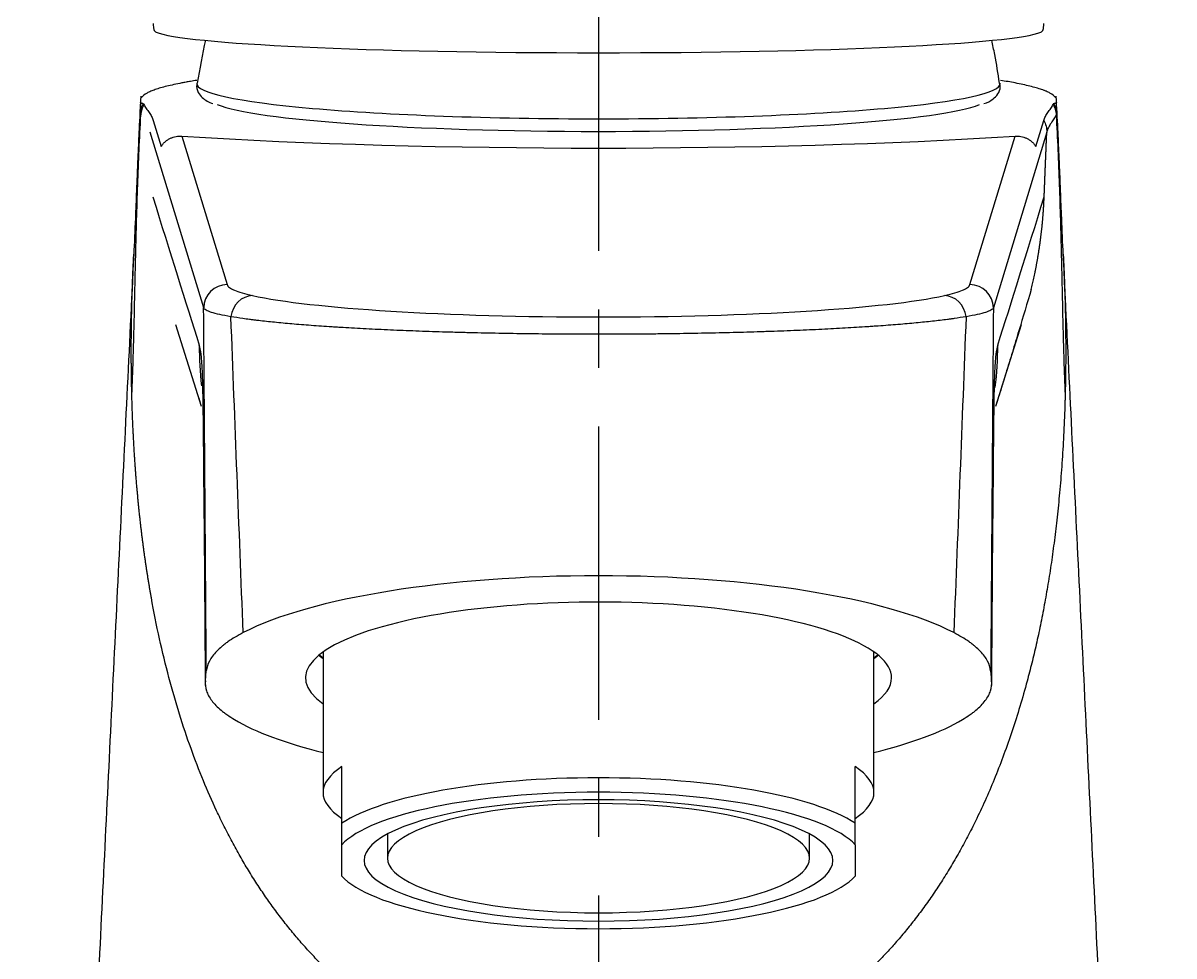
# Model space of a CAD drawing. Extents: x 840 to 1630, y 0 to 579.
# Drawn here: x 1003.8 to 1052.89, y 309 to 348.79 of the extents above; entities that cross this region are included whole.
import ezdxf

# ---------------------------------------------------------------- set-up
doc = ezdxf.new("R2010")
doc.units = 0
doc.header["$LTSCALE"] = 10
doc.header["$MEASUREMENT"] = 0
doc.linetypes.add('CENTER', pattern=[2, 1.25, -0.25, 0.25, -0.25])
doc.layers.add('1', color=7, linetype='CONTINUOUS')
doc.layers.add('BODY', color=7, linetype='CONTINUOUS')
doc.layers.add('13', color=7, linetype='CONTINUOUS', true_color=0xffffff)

msp = doc.modelspace()

# ---------------------------------------------------------------- linework, layer by layer
at = {"layer": '1', "color": 7, "linetype": 'Continuous', "lineweight": -3}
for p, q in [((1016.593, 321.967), (1016.593, 315.976)), ((1040.093, 315.976), (1040.093, 321.967)), ((1017.393, 314.664), (1017.393, 317.078)), ((1039.293, 314.664), (1039.293, 317.078)), ((1019.343, 314.206), (1019.343, 313.174)), ((1037.343, 313.174), (1037.343, 314.206)), ((1017.393, 312.41), (1017.393, 313.746)), ((1039.293, 313.746), (1039.293, 312.41)), ((1017.393, 312.401), (1017.505, 312.298)), ((1039.182, 312.298), (1039.293, 312.401))]:
    msp.add_line(p, q, dxfattribs=at)
for centre, major_axis, ratio, start_param, end_param in [((1028.343, 348.519), (-19, 0), 0.052336, 0.116948, 3.024645), ((1028.343, 346.202), (-17.131, 0), 0.087156, 6.268508, 7.853982), ((1028.343, 346.202), (-17.131, 0), 0.087156, 1.570796, 3.156368), ((1028.343, 345.621), (-16.638, 0), 0.087156, 0.211518, 1.570796), ((1028.343, 345.621), (-16.638, 0), 0.087156, 1.570796, 2.927621), ((1028.343, 315.976), (-11.75, 0), 0.258819, 5.912046, 6.654324), ((1028.343, 315.976), (-11.75, 0), 0.258819, 2.770454, 3.512732), ((1028.343, 313.561), (11.75, 0), 0.258819, 1.570796, 2.770454), ((1028.343, 313.561), (-11.75, 0), 0.258819, 3.512732, 4.712389), ((1028.343, 313.078), (11.25, 0), 0.258819, 1.570796, 2.910136), ((1028.343, 313.078), (-11.25, 0), 0.258819, 3.373049, 4.712389), ((1028.343, 313.078), (10, 0), 0.258819, 1.570796, 4.712389), ((1028.343, 313.174), (9, 0), 0.258819, 1.570796, 4.712389), ((1028.343, 313.078), (-10, 0), 0.258819, 1.570796, 4.712389), ((1028.343, 313.174), (-9, 0), 0.258819, 1.570796, 4.712389), ((1028.343, 313.078), (11.25, 0), 0.258819, 3.373049, 4.712389), ((1028.343, 313.078), (-11.25, 0), 0.258819, 1.570796, 2.910136)]:
    msp.add_ellipse(centre, major_axis=major_axis, ratio=ratio, start_param=start_param, end_param=end_param, dxfattribs=at)
for points, knots in [([(1009.352, 348.779), (1009.352, 348.771), (1009.352, 348.763), (1009.351, 348.706), (1009.352, 348.662), (1009.359, 348.604), (1009.362, 348.585), (1009.369, 348.551), (1009.374, 348.535), (1009.399, 348.461), (1009.43, 348.422), (1009.473, 348.403)], [0, 0, 0, 0, 0.038952, 0.038952, 0.279214, 0.279214, 0.399345, 0.399345, 0.519476, 0.519476, 1, 1, 1, 1]), ([(1047.213, 348.403), (1047.256, 348.422), (1047.287, 348.461), (1047.328, 348.577), (1047.337, 348.654), (1047.335, 348.76), (1047.335, 348.77), (1047.334, 348.779)], [0, 0, 0, 0, 0.477185, 0.477185, 0.954369, 0.954369, 1, 1, 1, 1]), ([(1045.449, 346.23), (1045.389, 346.638), (1045.288, 347.249), (1045.163, 347.855), (1045.119, 348.058)], [0, 0, 0, 0, 0.664255, 1, 1, 1, 1]), ([(1011.227, 346.228), (1011.219, 346.21), (1011.174, 346.088), (1011.262, 345.808), (1011.444, 345.596), (1011.643, 345.46), (1011.808, 345.386), (1011.894, 345.358)], [0, 0, 0, 0, 0.041456, 0.27275, 0.492805, 0.752458, 1, 1, 1, 1]), ([(1044.785, 345.355), (1044.926, 345.39), (1045.135, 345.51), (1045.372, 345.723), (1045.503, 346.015), (1045.468, 346.172), (1045.448, 346.226)], [0, 0, 0, 0, 0.417688, 0.676383, 0.892105, 1, 1, 1, 1])]:
    msp.add_open_spline(points, degree=3, knots=knots, dxfattribs=at)
for points in [[(1011.573, 348.062), (1011.441, 347.453), (1011.328, 346.841), (1011.231, 346.224)], [(1017.393, 313.746), (1017.393, 313.834), (1017.393, 314.019), (1017.393, 314.324), (1017.393, 314.547), (1017.393, 314.664)], [(1039.293, 313.746), (1039.293, 313.834), (1039.293, 314.019), (1039.293, 314.324), (1039.293, 314.547), (1039.293, 314.664)]]:
    msp.add_open_spline(points, degree=3, dxfattribs=at)
at = {"layer": '13', "color": 7, "linetype": 'Continuous', "lineweight": -3}
for p, q in [((1009.354, 344.638), (1009.691, 343.529)), ((1046.995, 343.529), (1047.333, 344.638)), ((1011.502, 336.64), (1009.22, 344.141)), ((1010.575, 343.969), (1012.502, 337.636)), ((1044.185, 337.636), (1046.111, 343.969)), ((1047.466, 344.141), (1045.185, 336.64)), ((1010.304, 335.928), (1011.398, 332.456)), ((1045.289, 332.456), (1046.382, 335.928)), ((1011.573, 320.735), (1011.615, 321.16)), ((1045.071, 321.16), (1045.113, 320.735))]:
    msp.add_line(p, q, dxfattribs=at)
for centre, major_axis, ratio, start_param, end_param in [((1028.343, 346.075), (30, 0), 0.087156, 4.078522, 5.346256), ((1007.13, 349.554), (6.29, -20.736), 0.013263, 5.113674, 5.483091), ((1049.557, 349.554), (6.29, 20.736), 0.013263, 3.941687, 4.311104), ((1012.502, 336.64), (0.957, 0.291), 0.995845, 1.27665, 2.845127), ((1044.185, 336.64), (0.957, -0.291), 0.995845, 0.296465, 1.864943), ((1013.587, 336.173), (0.217, 0.976), 0.927208, 0.234849, 1.677017), ((1028.343, 337.741), (15.994, 0), 0.092749, 3.537584, 5.887194), ((1043.099, 336.173), (0.217, -0.976), 0.927208, 1.464575, 2.906743), ((1012.634, 175.01), (1.409, -197.69), 0.000169, 2.402809, 2.528019), ((1044.052, 175.01), (1.409, 197.69), 0.000169, 0.613574, 0.738784), ((1026.309, 335.049), (14.297, 4.539), 0.996154, 2.83307, 2.948831), ((1030.377, 335.049), (14.297, -4.539), 0.996154, 0.188198, 0.308523), ((1026.52, 327.659), (15, 0.104), 0.251648, 3.1141, 3.141508), ((1012.634, 175.009), (1.409, -197.69), 0.000169, 3.830143, 3.883552), ((1044.052, 175.01), (1.409, 197.69), 0.000169, 5.541225, 5.594634), ((1030.166, 327.659), (15, -0.104), 0.251648, 0.000034, 0.027493), ((1028.343, 320.836), (16.936, 0), 0.258819, 0.462821, 2.678772), ((1028.343, 320.863), (12.5, 0), 0.258819, 0, 3.4897), ((1028.343, 322.795), (-12.5, 0), 0.258819, 0.303143, 0.348107), ((1028.343, 322.795), (-12.459, 0), 0.258819, 0.298353, 0.338801), ((1028.343, 322.795), (-12.5, 0), 0.258819, 2.793444, 2.838409), ((1028.343, 322.795), (-12.459, 0), 0.258819, 2.802792, 2.84324), ((1028.343, 320.863), (12.5, 0), 0.258819, 5.935037, 6.283185), ((1028.343, 320.836), (16.936, 0), 0.258819, 3.553011, 3.945665), ((1028.343, 320.836), (16.936, 0), 0.258819, 5.479113, 5.871767)]:
    msp.add_ellipse(centre, major_axis=major_axis, ratio=ratio, start_param=start_param, end_param=end_param, dxfattribs=at)
for points, knots in [([(1011.207, 346.347), (1011.116, 346.333), (1010.994, 346.313), (1010.877, 346.292), (1010.813, 346.281), (1010.781, 346.275), (1010.688, 346.258), (1010.627, 346.247), (1010.449, 346.212), (1010.336, 346.189), (1010.124, 346.143), (1010.024, 346.12), (1009.743, 346.049), (1009.579, 346.002), (1009.368, 345.93), (1009.304, 345.905), (1009.188, 345.857), (1009.136, 345.832), (1009.09, 345.807)], [0, 0, 0, 0, 0.086162, 0.118799, 0.118799, 0.151436, 0.151436, 0.21671, 0.21671, 0.347259, 0.347259, 0.477807, 0.477807, 0.738903, 0.738903, 0.869452, 0.869452, 1, 1, 1, 1]), ([(1047.596, 345.807), (1047.551, 345.832), (1047.485, 345.863), (1047.41, 345.894), (1047.379, 345.906), (1047.363, 345.912), (1047.314, 345.93), (1047.28, 345.943), (1047.103, 346.004), (1046.937, 346.051), (1046.654, 346.122), (1046.553, 346.145), (1046.341, 346.191), (1046.229, 346.214), (1045.919, 346.274), (1045.711, 346.31), (1045.487, 346.346)], [0, 0, 0, 0, 0.13101, 0.163763, 0.163763, 0.196515, 0.196515, 0.26202, 0.26202, 0.52404, 0.52404, 0.65505, 0.65505, 0.786061, 0.786061, 1, 1, 1, 1]), ([(1008.82, 345.667), (1008.794, 345.201), (1008.75, 344.37), (1008.702, 343.294), (1008.665, 342.411), (1008.629, 341.512), (1008.583, 340.329), (1008.542, 339.423), (1008.518, 338.907)], [0, 0, 0, 0, 0.201357, 0.360508, 0.46696, 0.58851, 0.764072, 1, 1, 1, 1]), ([(1047.832, 345.615), (1047.832, 345.615), (1047.831, 345.616), (1047.789, 345.68), (1047.715, 345.744), (1047.596, 345.807)], [0, 0, 0, 0, 0.002616, 0.002616, 1, 1, 1, 1]), ([(1048.168, 338.907), (1048.144, 339.423), (1048.104, 340.329), (1048.058, 341.512), (1048.022, 342.411), (1047.985, 343.294), (1047.936, 344.37), (1047.893, 345.201), (1047.867, 345.667)], [0, 0, 0, 0, 0.235928, 0.41149, 0.53304, 0.639492, 0.798643, 1, 1, 1, 1]), ([(1008.935, 345.362), (1008.914, 345.33), (1008.895, 345.298), (1008.871, 345.248), (1008.863, 345.231), (1008.849, 345.198), (1008.842, 345.181), (1008.824, 345.13), (1008.815, 345.095), (1008.804, 345.043), (1008.799, 345.017), (1008.796, 344.991), (1008.794, 344.973), (1008.793, 344.965), (1008.792, 344.956)], [0, 0, 0, 0, 0.25, 0.25, 0.375, 0.375, 0.5, 0.5, 0.75, 0.75, 0.875, 0.9375, 0.9375, 1, 1, 1, 1]), ([(1008.817, 345.4), (1008.819, 345.394), (1008.83, 345.387), (1008.855, 345.379), (1008.86, 345.377), (1008.873, 345.374), (1008.879, 345.372), (1008.901, 345.368), (1008.917, 345.365), (1008.935, 345.362)], [0, 0, 0, 0, 0.5, 0.5, 0.625, 0.625, 0.75, 0.75, 1, 1, 1, 1]), ([(1008.953, 345.316), (1008.914, 345.249), (1008.883, 345.176), (1008.838, 345.027), (1008.825, 344.949), (1008.821, 344.871)], [0, 0, 0, 0, 0.5, 0.5, 1, 1, 1, 1]), ([(1008.953, 345.316), (1008.978, 345.26), (1009.014, 345.203), (1009.092, 345.09), (1009.134, 345.033), (1009.194, 344.949), (1009.214, 344.92), (1009.25, 344.864), (1009.267, 344.836), (1009.297, 344.779), (1009.325, 344.722), (1009.345, 344.666), (1009.354, 344.638)], [0, 0, 0, 0, 0.25, 0.25, 0.5, 0.5, 0.625, 0.625, 0.75, 0.75, 0.875, 1, 1, 1, 1]), ([(1047.333, 344.638), (1047.341, 344.666), (1047.362, 344.722), (1047.389, 344.779), (1047.42, 344.836), (1047.437, 344.864), (1047.473, 344.92), (1047.492, 344.949), (1047.552, 345.033), (1047.595, 345.09), (1047.673, 345.203), (1047.708, 345.26), (1047.733, 345.316)], [0, 0, 0, 0, 0.125, 0.25, 0.25, 0.375, 0.375, 0.5, 0.5, 0.75, 0.75, 1, 1, 1, 1]), ([(1047.733, 345.316), (1047.773, 345.249), (1047.804, 345.176), (1047.848, 345.027), (1047.862, 344.949), (1047.866, 344.871)], [0, 0, 0, 0, 0.5, 0.5, 1, 1, 1, 1]), ([(1047.751, 345.362), (1047.769, 345.365), (1047.786, 345.368), (1047.807, 345.372), (1047.814, 345.374), (1047.826, 345.377), (1047.832, 345.379), (1047.856, 345.387), (1047.868, 345.394), (1047.87, 345.4)], [0, 0, 0, 0, 0.25, 0.25, 0.375, 0.375, 0.5, 0.5, 1, 1, 1, 1]), ([(1047.751, 345.362), (1047.772, 345.33), (1047.791, 345.298), (1047.816, 345.248), (1047.823, 345.231), (1047.838, 345.198), (1047.844, 345.181), (1047.862, 345.13), (1047.872, 345.095), (1047.883, 345.043), (1047.888, 345.017), (1047.891, 344.991), (1047.893, 344.973), (1047.894, 344.965), (1047.894, 344.956)], [0, 0, 0, 0, 0.25, 0.25, 0.375, 0.375, 0.5, 0.5, 0.75, 0.75, 0.875, 0.9375, 0.9375, 1, 1, 1, 1]), ([(1008.438, 332.944), (1008.46, 333.441), (1008.479, 333.938), (1008.504, 334.683), (1008.511, 334.932), (1008.524, 335.429), (1008.53, 335.677), (1008.548, 336.423), (1008.559, 336.92), (1008.575, 337.666), (1008.581, 337.914), (1008.592, 338.412), (1008.598, 338.66), (1008.616, 339.406), (1008.629, 339.903), (1008.657, 340.897), (1008.672, 341.394), (1008.707, 342.388), (1008.726, 342.885), (1008.769, 343.878), (1008.794, 344.375), (1008.821, 344.871)], [0, 0, 0, 0, 0.125, 0.125, 0.1875, 0.1875, 0.25, 0.25, 0.375, 0.375, 0.4375, 0.4375, 0.5, 0.5, 0.625, 0.625, 0.75, 0.75, 0.875, 0.875, 1, 1, 1, 1]), ([(1047.866, 344.871), (1047.841, 344.816), (1047.805, 344.759), (1047.727, 344.646), (1047.685, 344.588), (1047.625, 344.499), (1047.606, 344.468), (1047.57, 344.407), (1047.553, 344.375), (1047.522, 344.311), (1047.509, 344.278), (1047.491, 344.227), (1047.486, 344.21), (1047.475, 344.176), (1047.471, 344.159), (1047.466, 344.141)], [0, 0, 0, 0, 0.25, 0.25, 0.5, 0.5, 0.625, 0.625, 0.75, 0.75, 0.875, 0.875, 0.9375, 0.9375, 1, 1, 1, 1]), ([(1047.866, 344.871), (1047.893, 344.375), (1047.917, 343.878), (1047.96, 342.885), (1047.979, 342.388), (1048.014, 341.394), (1048.029, 340.897), (1048.058, 339.903), (1048.071, 339.406), (1048.089, 338.66), (1048.095, 338.412), (1048.106, 337.914), (1048.111, 337.666), (1048.128, 336.92), (1048.139, 336.423), (1048.156, 335.677), (1048.162, 335.429), (1048.176, 334.932), (1048.183, 334.683), (1048.207, 333.938), (1048.226, 333.441), (1048.249, 332.944)], [0, 0, 0, 0, 0.125, 0.125, 0.25, 0.25, 0.375, 0.375, 0.5, 0.5, 0.5625, 0.5625, 0.625, 0.625, 0.75, 0.75, 0.8125, 0.8125, 0.875, 0.875, 1, 1, 1, 1]), ([(1047.333, 344.638), (1047.376, 344.562), (1047.41, 344.482), (1047.455, 344.315), (1047.466, 344.228), (1047.466, 344.141)], [0, 0, 0, 0, 0.5, 0.5, 1, 1, 1, 1]), ([(1009.691, 343.529), (1009.716, 343.57), (1009.744, 343.607), (1009.802, 343.676), (1009.834, 343.708), (1009.884, 343.751), (1009.901, 343.765), (1009.936, 343.791), (1009.954, 343.804), (1010.008, 343.839), (1010.045, 343.86), (1010.122, 343.896), (1010.161, 343.911), (1010.242, 343.937), (1010.283, 343.947), (1010.365, 343.962), (1010.448, 343.972), (1010.533, 343.971), (1010.575, 343.969)], [0, 0, 0, 0, 0.125, 0.125, 0.25, 0.25, 0.3125, 0.3125, 0.375, 0.375, 0.5, 0.5, 0.625, 0.625, 0.75, 0.75, 0.875, 1, 1, 1, 1]), ([(1046.111, 343.969), (1046.154, 343.971), (1046.238, 343.972), (1046.321, 343.962), (1046.404, 343.947), (1046.444, 343.937), (1046.525, 343.911), (1046.564, 343.896), (1046.641, 343.86), (1046.678, 343.839), (1046.733, 343.804), (1046.751, 343.791), (1046.786, 343.765), (1046.803, 343.751), (1046.853, 343.708), (1046.884, 343.676), (1046.943, 343.607), (1046.97, 343.57), (1046.995, 343.529)], [0, 0, 0, 0, 0.125, 0.25, 0.25, 0.375, 0.375, 0.5, 0.5, 0.625, 0.625, 0.6875, 0.6875, 0.75, 0.75, 0.875, 0.875, 1, 1, 1, 1]), ([(1046.802, 337.433), (1046.811, 337.471), (1046.83, 337.548), (1046.857, 337.666), (1046.885, 337.786), (1046.912, 337.91), (1046.94, 338.037), (1046.967, 338.167), (1046.993, 338.301), (1047.02, 338.437), (1047.045, 338.577), (1047.071, 338.719), (1047.096, 338.865), (1047.12, 339.014), (1047.144, 339.166), (1047.166, 339.321), (1047.184, 339.451), (1047.198, 339.556), (1047.208, 339.634), (1047.218, 339.711), (1047.227, 339.788), (1047.236, 339.865), (1047.245, 339.941), (1047.253, 340.017), (1047.261, 340.092), (1047.269, 340.167), (1047.276, 340.241), (1047.283, 340.315), (1047.29, 340.389), (1047.296, 340.462), (1047.302, 340.535), (1047.308, 340.608), (1047.313, 340.68), (1047.318, 340.751), (1047.323, 340.823), (1047.328, 340.893), (1047.332, 340.964), (1047.336, 341.034), (1047.34, 341.103), (1047.344, 341.173), (1047.347, 341.241), (1047.35, 341.31), (1047.352, 341.355), (1047.353, 341.378)], [0, 0, 0, 0, 0.028075, 0.057004, 0.086785, 0.117419, 0.148906, 0.181245, 0.214437, 0.248482, 0.283379, 0.319128, 0.35573, 0.393184, 0.43149, 0.470648, 0.510658, 0.530485, 0.550231, 0.569896, 0.589481, 0.608985, 0.628408, 0.64775, 0.667012, 0.686194, 0.705295, 0.724315, 0.743256, 0.762115, 0.780895, 0.799594, 0.818213, 0.836752, 0.855211, 0.873589, 0.891888, 0.910106, 0.928245, 0.946303, 0.964282, 0.982181, 1, 1, 1, 1]), ([(1008.438, 332.944), (1008.437, 332.982), (1008.435, 333.059), (1008.432, 333.174), (1008.43, 333.288), (1008.427, 333.403), (1008.425, 333.517), (1008.423, 333.63), (1008.422, 333.744), (1008.42, 333.857), (1008.419, 333.97), (1008.418, 334.082), (1008.417, 334.195), (1008.416, 334.307), (1008.415, 334.419), (1008.415, 334.53), (1008.415, 334.641), (1008.414, 334.752), (1008.415, 334.863), (1008.415, 334.973), (1008.415, 335.083), (1008.416, 335.193), (1008.416, 335.303), (1008.417, 335.412), (1008.418, 335.521), (1008.419, 335.63), (1008.42, 335.738), (1008.422, 335.846), (1008.423, 335.954), (1008.425, 336.062), (1008.427, 336.169), (1008.429, 336.276), (1008.431, 336.383), (1008.433, 336.49), (1008.435, 336.596), (1008.438, 336.702), (1008.44, 336.807), (1008.443, 336.913), (1008.446, 337.018), (1008.449, 337.123), (1008.452, 337.227), (1008.455, 337.331), (1008.458, 337.435), (1008.462, 337.539), (1008.465, 337.642), (1008.469, 337.745), (1008.473, 337.848), (1008.477, 337.951), (1008.481, 338.053), (1008.485, 338.155), (1008.489, 338.257), (1008.493, 338.358), (1008.498, 338.459), (1008.502, 338.56), (1008.509, 338.72), (1008.515, 338.845), (1008.52, 338.937)], [0, 0, 0, 0, 0.019349, 0.038645, 0.057887, 0.077077, 0.096213, 0.115297, 0.134328, 0.153307, 0.172233, 0.191106, 0.209927, 0.228696, 0.247413, 0.266078, 0.28469, 0.303251, 0.32176, 0.340218, 0.358623, 0.376978, 0.39528, 0.413532, 0.431732, 0.44988, 0.467978, 0.486024, 0.50402, 0.521964, 0.539857, 0.5577, 0.575492, 0.593233, 0.610923, 0.628563, 0.646152, 0.66369, 0.681179, 0.698616, 0.716004, 0.733341, 0.750628, 0.767864, 0.785051, 0.802187, 0.819273, 0.836309, 0.853296, 0.870232, 0.887118, 0.903954, 0.920741, 0.937478, 0.954165, 1, 1, 1, 1]), ([(1048.167, 338.937), (1048.167, 338.932), (1048.169, 338.894), (1048.172, 338.822), (1048.177, 338.721), (1048.182, 338.62), (1048.186, 338.519), (1048.191, 338.417), (1048.195, 338.315), (1048.199, 338.213), (1048.204, 338.11), (1048.208, 338.007), (1048.212, 337.904), (1048.215, 337.801), (1048.219, 337.697), (1048.223, 337.593), (1048.226, 337.488), (1048.23, 337.384), (1048.233, 337.279), (1048.236, 337.173), (1048.239, 337.068), (1048.242, 336.962), (1048.245, 336.856), (1048.248, 336.749), (1048.25, 336.642), (1048.253, 336.535), (1048.255, 336.428), (1048.257, 336.32), (1048.259, 336.212), (1048.261, 336.103), (1048.263, 335.995), (1048.264, 335.886), (1048.266, 335.776), (1048.267, 335.667), (1048.268, 335.557), (1048.269, 335.446), (1048.27, 335.336), (1048.271, 335.225), (1048.271, 335.114), (1048.272, 335.002), (1048.272, 334.891), (1048.272, 334.779), (1048.272, 334.666), (1048.272, 334.553), (1048.271, 334.44), (1048.271, 334.327), (1048.27, 334.214), (1048.269, 334.1), (1048.268, 333.985), (1048.266, 333.871), (1048.265, 333.756), (1048.263, 333.641), (1048.261, 333.526), (1048.259, 333.41), (1048.257, 333.294), (1048.254, 333.177), (1048.252, 333.061), (1048.25, 332.983), (1048.249, 332.944)], [0, 0, 0, 0, 0.002514, 0.01916, 0.035861, 0.052615, 0.069424, 0.086288, 0.103206, 0.120178, 0.137205, 0.154287, 0.171423, 0.188614, 0.20586, 0.22316, 0.240515, 0.257925, 0.27539, 0.29291, 0.310484, 0.328114, 0.345799, 0.363539, 0.381334, 0.399185, 0.417091, 0.435052, 0.453068, 0.471141, 0.489268, 0.507451, 0.52569, 0.543985, 0.562336, 0.580742, 0.599205, 0.617723, 0.636298, 0.654929, 0.673616, 0.692359, 0.711159, 0.730016, 0.748929, 0.767899, 0.786926, 0.80601, 0.82515, 0.844348, 0.863603, 0.882916, 0.902285, 0.921713, 0.941198, 0.960741, 0.980341, 1, 1, 1, 1]), ([(1012.502, 337.636), (1012.514, 337.596), (1012.546, 337.556), (1012.623, 337.497), (1012.654, 337.477), (1012.708, 337.447), (1012.727, 337.437), (1012.767, 337.418), (1012.789, 337.408), (1012.902, 337.359), (1013.012, 337.32), (1013.271, 337.244), (1013.419, 337.206), (1013.587, 337.169)], [0, 0, 0, 0, 0.25, 0.25, 0.375, 0.375, 0.4375, 0.4375, 0.5, 0.5, 0.75, 0.75, 1, 1, 1, 1]), ([(1043.099, 337.169), (1043.267, 337.206), (1043.416, 337.244), (1043.674, 337.32), (1043.784, 337.359), (1043.898, 337.408), (1043.919, 337.418), (1043.96, 337.437), (1043.979, 337.447), (1044.032, 337.477), (1044.063, 337.497), (1044.141, 337.556), (1044.173, 337.596), (1044.185, 337.636)], [0, 0, 0, 0, 0.25, 0.25, 0.5, 0.5, 0.5625, 0.5625, 0.625, 0.625, 0.75, 0.75, 1, 1, 1, 1]), ([(1046.802, 337.433), (1046.628, 336.848), (1046.451, 336.257), (1046.18, 335.36), (1046.089, 335.059), (1045.905, 334.453), (1045.812, 334.147), (1045.622, 333.53), (1045.526, 333.219), (1045.417, 332.869), (1045.406, 332.833), (1045.395, 332.797)], [0, 0, 0, 0, 0.391035, 0.391035, 0.586553, 0.586553, 0.782071, 0.782071, 0.977589, 0.977589, 1, 1, 1, 1]), ([(1012.664, 336.269), (1012.484, 336.298), (1012.325, 336.328), (1012.049, 336.389), (1011.931, 336.42), (1011.809, 336.458), (1011.786, 336.466), (1011.743, 336.482), (1011.722, 336.49), (1011.665, 336.513), (1011.632, 336.529), (1011.549, 336.576), (1011.515, 336.608), (1011.502, 336.64)], [0, 0, 0, 0, 0.25, 0.25, 0.5, 0.5, 0.5625, 0.5625, 0.625, 0.625, 0.75, 0.75, 1, 1, 1, 1]), ([(1045.185, 336.64), (1045.172, 336.608), (1045.137, 336.576), (1045.054, 336.529), (1045.021, 336.513), (1044.964, 336.49), (1044.944, 336.482), (1044.9, 336.466), (1044.877, 336.458), (1044.756, 336.42), (1044.638, 336.389), (1044.361, 336.328), (1044.202, 336.298), (1044.022, 336.269)], [0, 0, 0, 0, 0.25, 0.25, 0.375, 0.375, 0.4375, 0.4375, 0.5, 0.5, 0.75, 0.75, 1, 1, 1, 1]), ([(1044.022, 336.269), (1043.865, 336.242), (1043.694, 336.215), (1043.464, 336.182), (1043.417, 336.175), (1043.321, 336.162), (1043.273, 336.156), (1043.124, 336.137), (1043.023, 336.124), (1042.708, 336.086), (1042.264, 336.037), (1041.772, 335.99), (1041.256, 335.944), (1040.986, 335.922), (1040.562, 335.89), (1040.345, 335.874), (1040.121, 335.858), (1040.007, 335.851), (1039.97, 335.848), (1039.893, 335.843), (1039.855, 335.84), (1039.51, 335.818), (1038.878, 335.779), (1038.209, 335.744), (1037.521, 335.71), (1037.168, 335.694), (1036.444, 335.664), (1036.072, 335.65), (1035.595, 335.634), (1035.499, 335.631), (1035.307, 335.624), (1035.21, 335.621), (1034.92, 335.612), (1034.725, 335.606), (1034.137, 335.59), (1033.343, 335.57), (1032.53, 335.554), (1031.708, 335.541), (1031.292, 335.535), (1030.766, 335.529), (1030.66, 335.528), (1030.448, 335.526), (1030.342, 335.525), (1030.023, 335.523), (1029.598, 335.52), (1029.064, 335.518), (1028.743, 335.517), (1028.53, 335.517), (1028.423, 335.517), (1027.887, 335.517), (1027.462, 335.518), (1026.619, 335.523), (1026.201, 335.526), (1025.371, 335.535), (1024.547, 335.547), (1023.735, 335.562), (1023.132, 335.576), (1022.831, 335.583), (1022.482, 335.592), (1022.333, 335.596), (1022.234, 335.599), (1022.185, 335.6), (1021.74, 335.613), (1021.354, 335.625), (1020.6, 335.651), (1020.231, 335.665), (1019.511, 335.695), (1018.808, 335.726), (1018.139, 335.762), (1017.649, 335.789), (1017.448, 335.801), (1017.251, 335.813), (1017.172, 335.818), (1017.132, 335.821), (1017.015, 335.828), (1016.938, 335.833), (1016.555, 335.859), (1016.262, 335.879), (1015.699, 335.922), (1015.16, 335.967), (1014.423, 336.037), (1013.979, 336.086), (1013.716, 336.118), (1013.665, 336.124), (1013.563, 336.137), (1013.512, 336.143), (1013.364, 336.162), (1013.268, 336.176), (1012.992, 336.215), (1012.821, 336.242), (1012.664, 336.269)], [0, 0, 0, 0, 0.03125, 0.03125, 0.039063, 0.039063, 0.046875, 0.046875, 0.0625, 0.0625, 0.09375, 0.125, 0.125, 0.15625, 0.15625, 0.171875, 0.179688, 0.179688, 0.183594, 0.183594, 0.1875, 0.1875, 0.21875, 0.25, 0.25, 0.28125, 0.28125, 0.3125, 0.3125, 0.320313, 0.320313, 0.328125, 0.328125, 0.34375, 0.34375, 0.375, 0.40625, 0.40625, 0.4375, 0.4375, 0.445313, 0.445313, 0.453125, 0.453125, 0.46875, 0.484375, 0.492188, 0.492188, 0.5, 0.5, 0.53125, 0.53125, 0.5625, 0.5625, 0.59375, 0.625, 0.625, 0.640625, 0.648438, 0.652344, 0.652344, 0.65625, 0.65625, 0.6875, 0.6875, 0.71875, 0.71875, 0.75, 0.78125, 0.78125, 0.796875, 0.800781, 0.800781, 0.804688, 0.804688, 0.8125, 0.8125, 0.84375, 0.84375, 0.875, 0.90625, 0.9375, 0.9375, 0.945313, 0.945313, 0.953125, 0.953125, 0.96875, 0.96875, 1, 1, 1, 1]), ([(1013.189, 322.793), (1013.1, 325.043), (1013.012, 327.291), (1012.837, 331.783), (1012.75, 334.027), (1012.664, 336.269)], [0, 0, 0, 0, 0.5, 0.5, 1, 1, 1, 1]), ([(1044.022, 336.269), (1043.936, 334.027), (1043.85, 331.783), (1043.675, 327.291), (1043.587, 325.043), (1043.498, 322.793)], [0, 0, 0, 0, 0.5, 0.5, 1, 1, 1, 1]), ([(1011.525, 327.659), (1011.524, 327.905), (1011.522, 328.151), (1011.518, 328.641), (1011.517, 328.886), (1011.513, 329.375), (1011.511, 329.618), (1011.507, 330.103), (1011.505, 330.345), (1011.501, 330.826), (1011.498, 331.066), (1011.495, 331.422), (1011.493, 331.54), (1011.491, 331.775), (1011.49, 331.892), (1011.487, 332.124), (1011.485, 332.238), (1011.482, 332.464), (1011.48, 332.574), (1011.477, 332.791), (1011.475, 332.897), (1011.471, 333.104), (1011.469, 333.204), (1011.466, 333.325), (1011.466, 333.349), (1011.464, 333.396), (1011.463, 333.466), (1011.461, 333.532), (1011.457, 333.661), (1011.454, 333.741), (1011.449, 333.891), (1011.446, 333.959), (1011.442, 334.039), (1011.442, 334.055), (1011.44, 334.085), (1011.439, 334.1), (1011.437, 334.144), (1011.436, 334.171), (1011.431, 334.251), (1011.425, 334.346), (1011.418, 334.426), (1011.412, 334.499), (1011.409, 334.533), (1011.404, 334.579), (1011.402, 334.594), (1011.399, 334.623), (1011.397, 334.637), (1011.392, 334.676), (1011.389, 334.701), (1011.382, 334.746), (1011.379, 334.768), (1011.369, 334.827), (1011.362, 334.862), (1011.348, 334.925), (1011.342, 334.953), (1011.328, 335.004), (1011.321, 335.027), (1011.315, 335.049)], [0, 0, 0, 0, 0.0625, 0.0625, 0.125, 0.125, 0.1875, 0.1875, 0.25, 0.25, 0.3125, 0.3125, 0.34375, 0.34375, 0.375, 0.375, 0.40625, 0.40625, 0.4375, 0.4375, 0.46875, 0.46875, 0.5, 0.5, 0.507813, 0.507813, 0.515625, 0.53125, 0.53125, 0.5625, 0.5625, 0.59375, 0.59375, 0.601563, 0.601563, 0.609375, 0.609375, 0.625, 0.625, 0.65625, 0.6875, 0.6875, 0.71875, 0.71875, 0.734375, 0.734375, 0.75, 0.75, 0.78125, 0.78125, 0.8125, 0.8125, 0.875, 0.875, 0.9375, 0.9375, 1, 1, 1, 1]), ([(1045.372, 335.049), (1045.365, 335.027), (1045.358, 335.004), (1045.345, 334.953), (1045.338, 334.925), (1045.325, 334.862), (1045.318, 334.827), (1045.308, 334.768), (1045.305, 334.746), (1045.298, 334.701), (1045.295, 334.676), (1045.29, 334.637), (1045.288, 334.623), (1045.285, 334.594), (1045.283, 334.579), (1045.278, 334.533), (1045.275, 334.499), (1045.268, 334.426), (1045.262, 334.346), (1045.255, 334.251), (1045.251, 334.171), (1045.249, 334.144), (1045.247, 334.1), (1045.246, 334.085), (1045.245, 334.055), (1045.244, 334.039), (1045.24, 333.959), (1045.237, 333.891), (1045.232, 333.741), (1045.229, 333.661), (1045.226, 333.532), (1045.224, 333.466), (1045.222, 333.396), (1045.221, 333.349), (1045.22, 333.325), (1045.217, 333.204), (1045.215, 333.104), (1045.211, 332.897), (1045.21, 332.791), (1045.206, 332.574), (1045.204, 332.464), (1045.201, 332.238), (1045.2, 332.124), (1045.197, 331.892), (1045.196, 331.775), (1045.193, 331.54), (1045.192, 331.422), (1045.188, 331.066), (1045.186, 330.826), (1045.181, 330.345), (1045.179, 330.103), (1045.175, 329.618), (1045.174, 329.375), (1045.17, 328.886), (1045.168, 328.641), (1045.165, 328.151), (1045.163, 327.905), (1045.161, 327.659)], [0, 0, 0, 0, 0.0625, 0.0625, 0.125, 0.125, 0.1875, 0.1875, 0.21875, 0.21875, 0.25, 0.25, 0.265625, 0.265625, 0.28125, 0.28125, 0.3125, 0.3125, 0.34375, 0.375, 0.375, 0.390625, 0.390625, 0.398437, 0.398437, 0.40625, 0.40625, 0.4375, 0.4375, 0.46875, 0.46875, 0.484375, 0.492187, 0.492187, 0.5, 0.5, 0.53125, 0.53125, 0.5625, 0.5625, 0.59375, 0.59375, 0.625, 0.625, 0.65625, 0.65625, 0.6875, 0.6875, 0.75, 0.75, 0.8125, 0.8125, 0.875, 0.875, 0.9375, 0.9375, 1, 1, 1, 1]), ([(1028.343, 303.489), (1028.323, 303.489), (1028.283, 303.489), (1028.222, 303.49), (1028.162, 303.49), (1028.102, 303.491), (1028.042, 303.492), (1027.981, 303.493), (1027.921, 303.495), (1027.861, 303.496), (1027.801, 303.498), (1027.741, 303.5), (1027.681, 303.503), (1027.621, 303.505), (1027.561, 303.508), (1027.501, 303.511), (1027.441, 303.515), (1027.381, 303.518), (1027.322, 303.522), (1027.262, 303.526), (1027.202, 303.53), (1027.143, 303.535), (1027.083, 303.539), (1027.023, 303.544), (1026.964, 303.549), (1026.904, 303.555), (1026.845, 303.56), (1026.785, 303.566), (1026.726, 303.572), (1026.667, 303.578), (1026.607, 303.585), (1026.548, 303.592), (1026.489, 303.599), (1026.429, 303.606), (1026.37, 303.613), (1026.311, 303.621), (1026.252, 303.629), (1026.193, 303.637), (1026.134, 303.645), (1026.075, 303.654), (1026.016, 303.663), (1025.957, 303.672), (1025.898, 303.681), (1025.839, 303.69), (1025.78, 303.7), (1025.721, 303.71), (1025.663, 303.72), (1025.604, 303.73), (1025.545, 303.741), (1025.486, 303.752), (1025.428, 303.763), (1025.369, 303.774), (1025.31, 303.786), (1025.252, 303.797), (1025.193, 303.809), (1025.135, 303.822), (1025.076, 303.834), (1025.018, 303.847), (1024.959, 303.86), (1024.901, 303.873), (1024.842, 303.886), (1024.784, 303.9), (1024.725, 303.913), (1024.667, 303.927), (1024.609, 303.942), (1024.551, 303.956), (1024.492, 303.971), (1024.434, 303.986), (1024.376, 304.001), (1024.318, 304.016), (1024.26, 304.032), (1024.201, 304.048), (1024.143, 304.064), (1024.085, 304.08), (1024.027, 304.097), (1023.969, 304.114), (1023.911, 304.131), (1023.853, 304.148), (1023.795, 304.165), (1023.738, 304.183), (1023.68, 304.201), (1023.622, 304.219), (1023.564, 304.237), (1023.507, 304.256), (1023.449, 304.275), (1023.391, 304.294), (1023.334, 304.313), (1023.276, 304.333), (1023.219, 304.353), (1023.161, 304.372), (1023.104, 304.393), (1023.046, 304.413), (1022.989, 304.434), (1022.932, 304.455), (1022.875, 304.476), (1022.817, 304.497), (1022.76, 304.519), (1022.518, 304.611), (1022.092, 304.785), (1021.49, 305.059), (1020.893, 305.361), (1020.301, 305.691), (1019.716, 306.047), (1019.14, 306.432), (1018.572, 306.843), (1018.044, 307.259), (1017.553, 307.675), (1017.096, 308.088), (1016.646, 308.521), (1016.203, 308.975), (1015.769, 309.449), (1015.343, 309.944), (1014.927, 310.46), (1014.526, 310.988), (1014.14, 311.529), (1013.768, 312.084), (1013.405, 312.662), (1013.051, 313.262), (1012.706, 313.886), (1012.371, 314.532), (1011.955, 315.393), (1011.471, 316.495), (1010.943, 317.868), (1010.452, 319.335), (1010.003, 320.896), (1009.602, 322.552), (1009.365, 323.745), (1009.243, 324.433), (1009.217, 324.586), (1009.191, 324.74), (1009.165, 324.896), (1009.139, 325.054), (1009.113, 325.213), (1009.088, 325.374), (1009.063, 325.536), (1009.039, 325.701), (1009.015, 325.867), (1008.991, 326.034), (1008.967, 326.203), (1008.944, 326.374), (1008.921, 326.547), (1008.898, 326.721), (1008.876, 326.897), (1008.855, 327.074), (1008.833, 327.254), (1008.812, 327.434), (1008.792, 327.617), (1008.771, 327.801), (1008.752, 327.987), (1008.732, 328.174), (1008.714, 328.363), (1008.695, 328.554), (1008.678, 328.747), (1008.66, 328.941), (1008.643, 329.136), (1008.627, 329.334), (1008.611, 329.533), (1008.596, 329.734), (1008.581, 329.936), (1008.567, 330.14), (1008.553, 330.346), (1008.54, 330.553), (1008.528, 330.762), (1008.516, 330.973), (1008.505, 331.185), (1008.494, 331.399), (1008.484, 331.615), (1008.475, 331.832), (1008.466, 332.052), (1008.458, 332.272), (1008.45, 332.495), (1008.443, 332.719), (1008.44, 332.869), (1008.438, 332.944)], [0, 0, 0, 0, 0.001418, 0.002834, 0.00425, 0.005664, 0.007078, 0.008491, 0.009903, 0.011315, 0.012725, 0.014135, 0.015544, 0.016953, 0.018361, 0.019768, 0.021175, 0.022582, 0.023988, 0.025393, 0.026798, 0.028203, 0.029608, 0.031012, 0.032416, 0.03382, 0.035224, 0.036628, 0.038032, 0.039435, 0.040839, 0.042242, 0.043646, 0.04505, 0.046454, 0.047858, 0.049262, 0.050667, 0.052072, 0.053477, 0.054883, 0.056289, 0.057695, 0.059102, 0.060509, 0.061917, 0.063326, 0.064735, 0.066145, 0.067556, 0.068967, 0.070379, 0.071792, 0.073205, 0.07462, 0.076035, 0.077451, 0.078868, 0.080287, 0.081706, 0.083126, 0.084548, 0.08597, 0.087394, 0.088819, 0.090245, 0.091673, 0.093101, 0.094531, 0.095963, 0.097395, 0.09883, 0.100265, 0.101702, 0.10314, 0.104579, 0.10602, 0.107463, 0.108906, 0.110351, 0.111798, 0.113245, 0.114695, 0.116145, 0.117597, 0.11905, 0.120505, 0.121961, 0.123419, 0.124878, 0.126338, 0.1278, 0.129264, 0.130728, 0.132194, 0.133662, 0.135131, 0.136602, 0.15239, 0.168447, 0.184782, 0.201403, 0.218319, 0.235536, 0.253063, 0.270907, 0.28624, 0.301858, 0.317768, 0.333973, 0.350477, 0.367285, 0.384401, 0.401828, 0.418787, 0.436158, 0.453945, 0.472146, 0.490764, 0.5098, 0.529259, 0.565807, 0.604275, 0.644669, 0.686994, 0.731251, 0.777442, 0.781403, 0.785404, 0.789444, 0.793523, 0.797642, 0.8018, 0.805997, 0.810233, 0.814509, 0.818823, 0.823177, 0.82757, 0.832003, 0.836474, 0.840984, 0.845534, 0.850122, 0.854749, 0.859416, 0.864121, 0.868865, 0.873648, 0.878469, 0.88333, 0.888229, 0.893167, 0.898144, 0.903159, 0.908213, 0.913305, 0.918436, 0.923606, 0.928814, 0.93406, 0.939344, 0.944667, 0.950029, 0.955428, 0.960865, 0.966341, 0.971855, 0.977407, 0.982998, 0.988627, 0.994294, 1, 1, 1, 1]), ([(1011.454, 333.337), (1011.454, 333.336), (1011.454, 333.323), (1011.458, 333.232), (1011.466, 332.954), (1011.475, 332.505), (1011.484, 331.879), (1011.494, 330.997), (1011.505, 329.764), (1011.513, 328.567), (1011.519, 327.783), (1011.52, 327.555)], [0, 0, 0, 0, 0.01098, 0.079474, 0.150085, 0.234198, 0.332886, 0.463203, 0.649892, 0.89813, 1, 1, 1, 1]), ([(1048.249, 332.944), (1048.247, 332.872), (1048.243, 332.728), (1048.237, 332.512), (1048.218, 331.952), (1048.179, 331.07), (1048.106, 329.892), (1048.015, 328.78), (1047.911, 327.733), (1047.793, 326.74), (1047.663, 325.789), (1047.52, 324.869), (1047.364, 323.98), (1047.196, 323.122), (1047.018, 322.296), (1046.829, 321.5), (1046.601, 320.618), (1046.326, 319.653), (1045.996, 318.612), (1045.645, 317.614), (1045.276, 316.658), (1044.889, 315.744), (1044.507, 314.92), (1044.135, 314.177), (1043.775, 313.51), (1043.404, 312.865), (1043.021, 312.245), (1042.627, 311.647), (1042.222, 311.074), (1041.809, 310.523), (1041.386, 309.996), (1040.989, 309.531), (1040.62, 309.124), (1040.282, 308.768), (1039.94, 308.424), (1039.593, 308.092), (1039.241, 307.773), (1038.886, 307.465), (1038.528, 307.169), (1038.165, 306.886), (1037.8, 306.615), (1037.431, 306.355), (1037.06, 306.108), (1036.687, 305.872), (1036.311, 305.649), (1035.934, 305.438), (1035.458, 305.188), (1034.881, 304.91), (1034.195, 304.617), (1033.504, 304.359), (1032.808, 304.134), (1032.321, 304.001), (1032.05, 303.934), (1031.994, 303.92), (1031.938, 303.907), (1031.882, 303.894), (1031.826, 303.881), (1031.77, 303.868), (1031.714, 303.856), (1031.658, 303.843), (1031.602, 303.831), (1031.545, 303.819), (1031.489, 303.808), (1031.433, 303.796), (1031.377, 303.785), (1031.321, 303.774), (1031.264, 303.763), (1031.208, 303.752), (1031.151, 303.742), (1031.095, 303.732), (1031.039, 303.722), (1030.982, 303.712), (1030.926, 303.702), (1030.869, 303.693), (1030.813, 303.684), (1030.756, 303.675), (1030.699, 303.666), (1030.643, 303.658), (1030.586, 303.649), (1030.529, 303.641), (1030.472, 303.633), (1030.415, 303.626), (1030.359, 303.618), (1030.302, 303.611), (1030.245, 303.604), (1030.188, 303.597), (1030.131, 303.59), (1030.074, 303.584), (1030.017, 303.578), (1029.959, 303.572), (1029.902, 303.566), (1029.845, 303.56), (1029.788, 303.555), (1029.731, 303.55), (1029.673, 303.545), (1029.616, 303.54), (1029.558, 303.536), (1029.501, 303.531), (1029.444, 303.527), (1029.386, 303.523), (1029.328, 303.52), (1029.271, 303.516), (1029.213, 303.513), (1029.156, 303.51), (1029.098, 303.507), (1029.04, 303.504), (1028.982, 303.502), (1028.924, 303.5), (1028.866, 303.498), (1028.808, 303.496), (1028.75, 303.494), (1028.692, 303.493), (1028.634, 303.492), (1028.576, 303.491), (1028.518, 303.49), (1028.46, 303.49), (1028.402, 303.489), (1028.363, 303.489), (1028.343, 303.489)], [0, 0, 0, 0, 0.005445, 0.01092, 0.016424, 0.047977, 0.077991, 0.106456, 0.133365, 0.158709, 0.183388, 0.20738, 0.230684, 0.253297, 0.275218, 0.296446, 0.316979, 0.346334, 0.374837, 0.402491, 0.429297, 0.455259, 0.48038, 0.500611, 0.520435, 0.539858, 0.558881, 0.577503, 0.595728, 0.61356, 0.631005, 0.648066, 0.660807, 0.673374, 0.685767, 0.69799, 0.710043, 0.721929, 0.733651, 0.745209, 0.756606, 0.767844, 0.778926, 0.789853, 0.800628, 0.811254, 0.821732, 0.840056, 0.858085, 0.875829, 0.893298, 0.910501, 0.911867, 0.913233, 0.914597, 0.915961, 0.917324, 0.918685, 0.920046, 0.921407, 0.922766, 0.924125, 0.925483, 0.92684, 0.928197, 0.929553, 0.930908, 0.932263, 0.933618, 0.934971, 0.936325, 0.937678, 0.93903, 0.940383, 0.941734, 0.943086, 0.944437, 0.945788, 0.947139, 0.94849, 0.94984, 0.951191, 0.952541, 0.953891, 0.955241, 0.956591, 0.957942, 0.959292, 0.960643, 0.961993, 0.963344, 0.964695, 0.966046, 0.967398, 0.968749, 0.970101, 0.971454, 0.972807, 0.97416, 0.975514, 0.976868, 0.978223, 0.979578, 0.980934, 0.982291, 0.983648, 0.985006, 0.986365, 0.987725, 0.989085, 0.990446, 0.991808, 0.993171, 0.994535, 0.9959, 0.997265, 0.998632, 1, 1, 1, 1]), ([(1045.166, 327.555), (1045.167, 327.731), (1045.173, 328.527), (1045.181, 329.741), (1045.193, 331.044), (1045.204, 331.935), (1045.213, 332.562), (1045.222, 333.017), (1045.23, 333.287), (1045.233, 333.333), (1045.233, 333.333), (1045.233, 333.333)], [0, 0, 0, 0, 0.077774, 0.351736, 0.537806, 0.668763, 0.768407, 0.849897, 0.930887, 0.999801, 1, 1, 1, 1]), ([(1013.189, 322.793), (1012.943, 322.666), (1012.726, 322.536), (1012.489, 322.369), (1012.443, 322.336), (1012.355, 322.268), (1012.313, 322.234), (1012.192, 322.133), (1012.119, 322.064), (1011.922, 321.859), (1011.82, 321.721), (1011.674, 321.442), (1011.63, 321.301), (1011.615, 321.16)], [0, 0, 0, 0, 0.25, 0.25, 0.3125, 0.3125, 0.375, 0.375, 0.5, 0.5, 0.75, 0.75, 1, 1, 1, 1]), ([(1045.071, 321.16), (1045.057, 321.301), (1045.013, 321.442), (1044.867, 321.721), (1044.765, 321.859), (1044.568, 322.064), (1044.494, 322.133), (1044.374, 322.234), (1044.331, 322.268), (1044.243, 322.336), (1044.198, 322.369), (1043.961, 322.536), (1043.743, 322.666), (1043.498, 322.793)], [0, 0, 0, 0, 0.25, 0.25, 0.5, 0.5, 0.625, 0.625, 0.6875, 0.6875, 0.75, 0.75, 1, 1, 1, 1]), ([(1011.573, 320.735), (1011.559, 320.593), (1011.575, 320.452), (1011.666, 320.171), (1011.741, 320.032), (1011.949, 319.755), (1012.082, 319.618), (1012.266, 319.465), (1012.287, 319.448), (1012.33, 319.415), (1012.395, 319.364), (1012.464, 319.314), (1012.608, 319.214), (1012.711, 319.148), (1012.82, 319.083)], [0, 0, 0, 0, 0.25, 0.25, 0.5, 0.5, 0.75, 0.75, 0.78125, 0.78125, 0.8125, 0.875, 0.875, 1, 1, 1, 1]), ([(1043.866, 319.083), (1043.976, 319.148), (1044.079, 319.214), (1044.222, 319.314), (1044.292, 319.364), (1044.357, 319.415), (1044.4, 319.448), (1044.421, 319.465), (1044.604, 319.618), (1044.737, 319.755), (1044.945, 320.032), (1045.02, 320.171), (1045.111, 320.452), (1045.127, 320.593), (1045.113, 320.735)], [0, 0, 0, 0, 0.125, 0.125, 0.1875, 0.21875, 0.21875, 0.25, 0.25, 0.5, 0.5, 0.75, 0.75, 1, 1, 1, 1])]:
    msp.add_open_spline(points, degree=3, knots=knots, dxfattribs=at)
for points, degree in [([(1009.09, 345.807), (1008.972, 345.744), (1008.898, 345.68), (1008.856, 345.617)], 3), ([(1008.792, 344.956), (1008.8, 345.102), (1008.808, 345.247), (1008.816, 345.393)], 3), ([(1008.809, 345.479), (1008.808, 345.461), (1008.809, 345.442), (1008.812, 345.423)], 3), ([(1008.816, 345.393), (1008.815, 345.403), (1008.813, 345.413), (1008.812, 345.423)], 3), ([(1008.812, 345.423), (1008.813, 345.416), (1008.815, 345.408), (1008.817, 345.4)], 3), ([(1008.817, 345.4), (1008.816, 345.398), (1008.816, 345.395), (1008.816, 345.393)], 3), ([(1008.935, 345.362), (1008.94, 345.346), (1008.946, 345.331), (1008.953, 345.316)], 3), ([(1047.751, 345.362), (1047.746, 345.346), (1047.74, 345.331), (1047.733, 345.316)], 3), ([(1047.874, 345.423), (1047.873, 345.413), (1047.872, 345.403), (1047.87, 345.393)], 3), ([(1047.87, 345.4), (1047.872, 345.408), (1047.873, 345.416), (1047.874, 345.423)], 3), ([(1047.87, 345.4), (1047.87, 345.398), (1047.87, 345.395), (1047.87, 345.393)], 3), ([(1047.894, 344.956), (1047.887, 345.102), (1047.879, 345.247), (1047.87, 345.393)], 3), ([(1047.874, 345.423), (1047.877, 345.442), (1047.878, 345.461), (1047.877, 345.479)], 3), ([(1008.821, 344.871), (1008.808, 344.9), (1008.798, 344.928), (1008.792, 344.956)], 3), ([(1047.894, 344.956), (1047.888, 344.928), (1047.878, 344.9), (1047.866, 344.871)], 3), ([(1047.353, 341.378), (1047.409, 342.801), (1047.466, 344.141)], 2), ([(1008.52, 338.938), (1006.158, 290.647), (1003.796, 242.354)], 2), ([(1052.89, 242.353), (1050.528, 290.647), (1048.167, 338.938)], 2), ([(1011.292, 332.797), (1011.312, 332.731), (1011.332, 332.666), (1011.353, 332.601)], 3), ([(1045.395, 332.797), (1045.374, 332.731), (1045.354, 332.666), (1045.334, 332.601)], 3), ([(1011.52, 327.555), (1011.569, 320.538)], 1), ([(1045.117, 320.538), (1045.166, 327.555)], 1)]:
    msp.add_open_spline(points, degree=degree, dxfattribs=at)
at = {"layer": 'BODY', "color": 1, "linetype": 'CENTER', "lineweight": -3}
msp.add_line((1028.343, 391.58), (1028.343, 236.136), dxfattribs=at)

doc.saveas('drawing.dxf')
